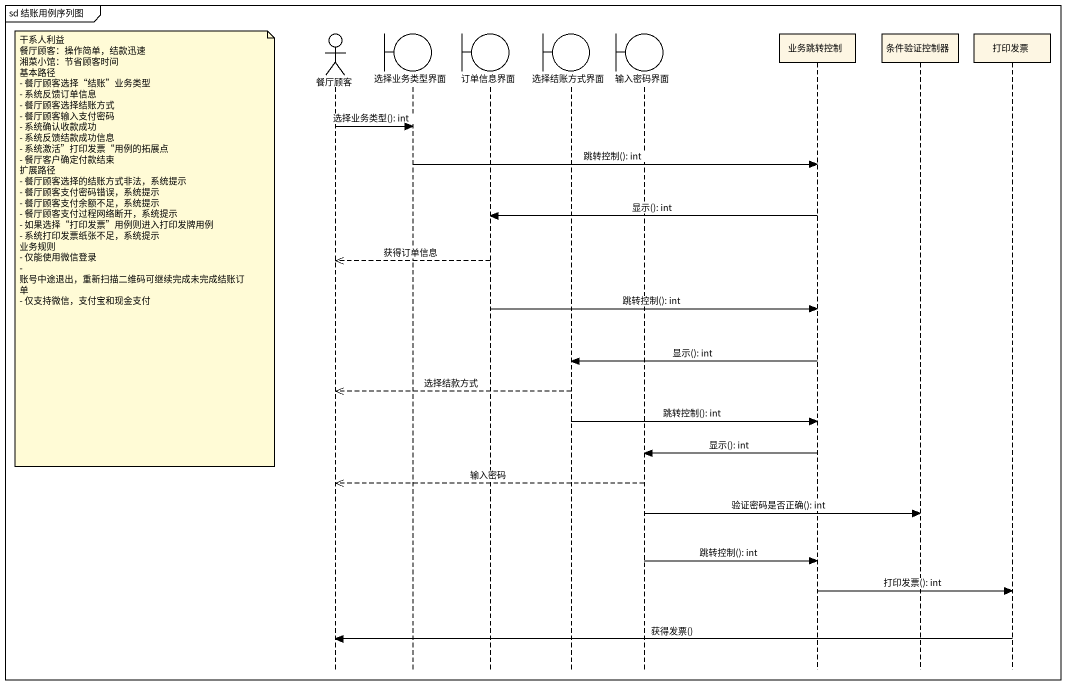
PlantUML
@startuml
mainframe sd 结账用例序列图
hide footbox
actor 餐厅顾客
boundary 选择业务类型界面
boundary 订单信息界面
boundary 选择结账方式界面
boundary 输入密码界面
participant 业务跳转控制
participant 条件验证控制器
participant 打印发票

餐厅顾客 -> 选择业务类型界面 : 选择业务类型(): int
选择业务类型界面 -> 业务跳转控制 : 跳转控制(): int
业务跳转控制 -> 订单信息界面 : 显示(): int
note left of 餐厅顾客
  干系人利益
  餐厅顾客：操作简单，结款迅速
  湘菜小馆：节省顾客时间
  基本路径
  - 餐厅顾客选择“结账”业务类型
  - 系统反馈订单信息
  - 餐厅顾客选择结账方式
  - 餐厅顾客输入支付密码
  - 系统确认收款成功
  - 系统反馈结款成功信息
  - 系统激活”打印发票“用例的拓展点
  - 餐厅客户确定付款结束
  扩展路径
  - 餐厅顾客选择的结账方式非法，系统提示
  - 餐厅顾客支付密码错误，系统提示
  - 餐厅顾客支付余额不足，系统提示
  - 餐厅顾客支付过程网络断开，系统提示
  - 如果选择“打印发票”用例则进入打印发牌用例
  - 系统打印发票纸张不足，系统提示
  业务规则
  - 仅能使用微信登录
  - 账号中途退出，重新扫描二维码可继续完成未完成结账订单
  - 仅支持微信，支付宝和现金支付
end note
订单信息界面 -->> 餐厅顾客 : 获得订单信息
订单信息界面 -> 业务跳转控制 : 跳转控制(): int
业务跳转控制 -> 选择结账方式界面 : 显示(): int
选择结账方式界面 -->> 餐厅顾客 : 选择结款方式
选择结账方式界面 -> 业务跳转控制 : 跳转控制(): int
业务跳转控制 -> 输入密码界面 : 显示(): int
输入密码界面 -->> 餐厅顾客 : 输入密码
输入密码界面 -> 条件验证控制器 : 验证密码是否正确(): int
输入密码界面 -> 业务跳转控制 : 跳转控制(): int
业务跳转控制 -> 打印发票 : 打印发票(): int
打印发票 -> 餐厅顾客 : 获得发票()
@enduml
